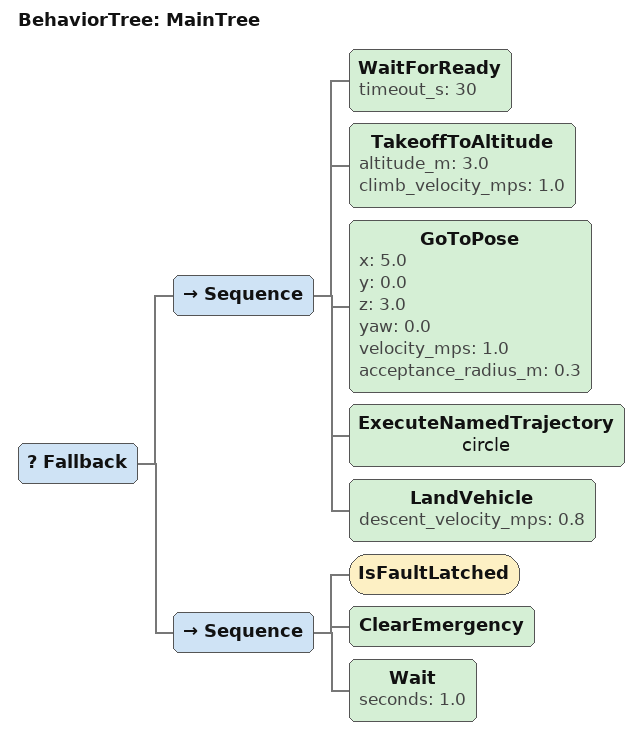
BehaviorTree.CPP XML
<root BTCPP_format="4" main_tree_to_execute="MainTree">
  <BehaviorTree ID="MainTree">
    <Fallback>
      <Sequence>
        <WaitForReady timeout_s="30"/>
        <TakeoffToAltitude altitude_m="3.0" climb_velocity_mps="1.0"/>
        <GoToPose x="5.0" y="0.0" z="3.0" yaw="0.0" velocity_mps="1.0" acceptance_radius_m="0.3"/>
        <ExecuteNamedTrajectory name="circle"/>
        <LandVehicle descent_velocity_mps="0.8"/>
      </Sequence>
      <Sequence>
        <IsFaultLatched/>
        <ClearEmergency/>
        <Wait seconds="1.0"/>
      </Sequence>
    </Fallback>
  </BehaviorTree>
</root>
